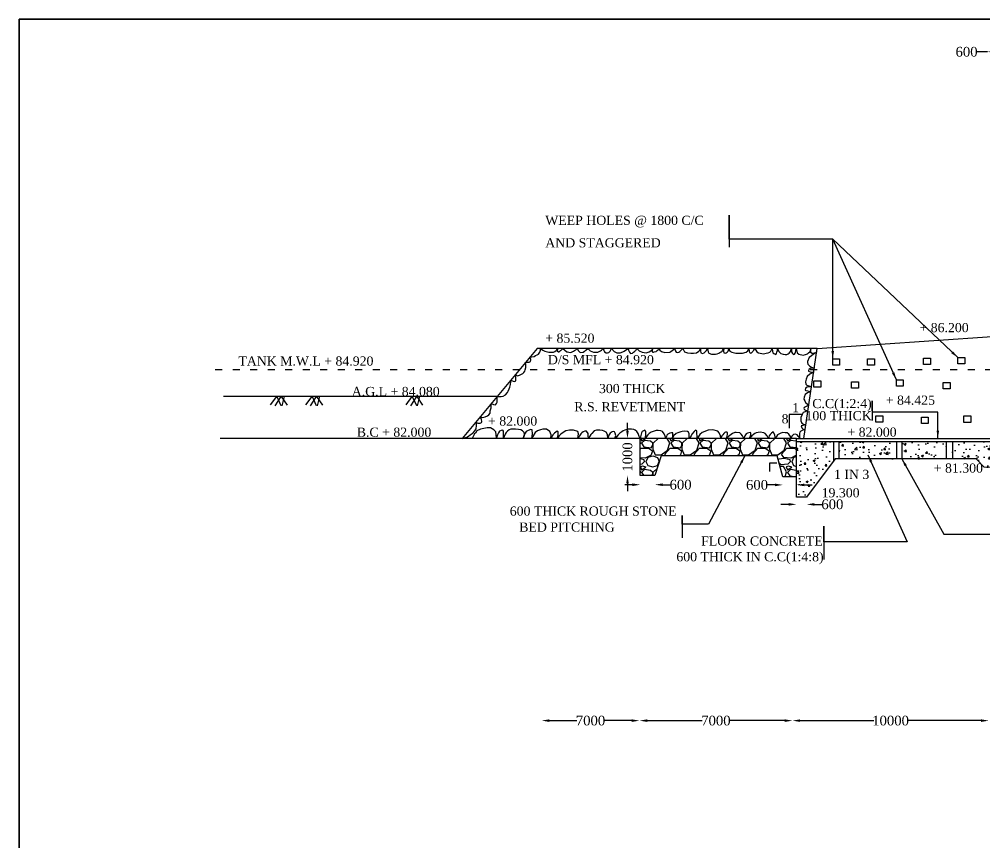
# Model space of a CAD drawing. Header units: millimetres. Extents: x -109570 to 262268, y -246061 to 108364.
# Drawn here: x -1065 to 48583, y 65900 to 108246 of the extents above; entities that cross this region are included whole.
import ezdxf

# ---------------------------------------------------------------- set-up
doc = ezdxf.new("R2010")
doc.units = ezdxf.units.MM
doc.header["$MEASUREMENT"] = 0
doc.header["$PDMODE"] = 33
doc.header["$PDSIZE"] = 500
doc.linetypes.add('ACAD_ISO03W100', pattern=[30, 12, -18])
for name, color, linetype in [('DIM', 5, 'Continuous'), ('DOT LINE', 3, 'ACAD_ISO03W100'), ('DWG. LINE', 1, 'Continuous'), ('HATCH', 2, 'Continuous'), ('TEXT', 7, 'Continuous'), ('TITLE', 7, 'Continuous')]:
    doc.layers.add(name, color=color, linetype=linetype)
doc.styles.get("Standard").update_dxf_attribs({"font": 'TIMES.TTF', "height": 500})
doc.dimstyles.get("Standard").update_dxf_attribs({"dimtxt": 500, "dimasz": 400, "dimexe": 0.18, "dimexo": 0.0625, "dimgap": 0.09, "dimtad": 0, "dimdec": 0, "dimzin": 0, "dimdsep": 46, "dimtxsty": 'Standard', "dimcen": 0.09, "dimse1": 1, "dimse2": 1, "dimclrd": 5, "dimclre": 5, "dimclrt": 4, "dimadec": 0, "dimazin": 0, "dimtfac": 1, "dimtdec": 0, "dimtofl": 0, "dimtmove": 0, "dimatfit": 3, "dimfxl": 1, "dimtolj": 1, "dimtzin": 0, "dimarcsym": 0})
pattern_1 = [(50, (0, 0), (1075.89, -94.128), [112.5, -1237.5]), (355, (0, 0), (-208.127, 1128.288), [90, -990]), (100.4514, (89.7, -7.8), (867.764, 1034.159), [95.61, -1051.713]), (46.1842, (0, 300), (1600.862, -248.279), [168.75, -1856.25]), (96.6356, (133.4, 279.3), (1401.994, 1461.177), [143.415, -1577.57]), (351.1842, (0, 300), (1401.993, 1461.178), [135, -1485]), (21, (150, 225), (895.3606, -603.928), [112.5, -1237.5]), (326, (150, 225), (364.973, 1087.725), [90, -990]), (71.4514, (224.6, 174.7), (1260.334, 483.796), [95.61, -1051.713]), (37.5, (0, 0), (18.2398, 499.3408), [0, -978, 0, -1005, 0, -993.75]), (7.5, (0, 0), (394.6043, 591.6176), [0, -573, 0, -955.5, 0, -378.75]), (327.5, (-334.5, 0), (800.7337, -33.8323), [0, -375, 0, -1170, 0, -1552.5]), (317.5, (-484.5, 0), (874.7793, 150.1575), [0, -487.5, 0, -777, 0, -1102.5])]

# ---------------------------------------------------------------- blocks, each defined once
blk = doc.blocks.new('*D2')
at = {"layer": 'Defpoints', "color": 0}
for p in [(30212, 86692), (30869, 86692), (30869, 84778)]:
    blk.add_point(p, dxfattribs=at)
at = {"layer": 'DIM', "color": 5, "lineweight": -2}
for p, q in [((30212, 87092), (30212, 87492)), ((30212, 84378), (30212, 83978))]:
    blk.add_line(p, q, dxfattribs=at)
at = {"layer": 'DIM', "color": 5}
for points in [[(30146, 87092), (30279, 87092), (30212, 86692)], [(30146, 84378), (30279, 84378), (30212, 84778)]]:
    blk.add_solid(points, dxfattribs=at)
at = {"layer": 'DIM', "color": 4, "insert": (30212, 85735), "char_height": 500, "attachment_point": 5, "rotation": 90}
blk.add_mtext('\\A1;1000', dxfattribs=at)
blk = doc.blocks.new('*D3')
at = {"layer": 'Defpoints', "color": 0}
for p in [(30869, 84778), (31618, 84778), (31618, 84311)]:
    blk.add_point(p, dxfattribs=at)
at = {"layer": 'DIM', "color": 5, "lineweight": -2}
for p, q in [((30469, 84311), (30069, 84311)), ((32018, 84311), (32418, 84311))]:
    blk.add_line(p, q, dxfattribs=at)
at = {"layer": 'DIM', "color": 5}
for points in [[(30469, 84378), (30469, 84244), (30869, 84311)], [(32018, 84378), (32018, 84244), (31618, 84311)]]:
    blk.add_solid(points, dxfattribs=at)
at = {"layer": 'DIM', "color": 4, "insert": (32943, 84311), "char_height": 500, "attachment_point": 5}
blk.add_mtext('\\A1;600', dxfattribs=at)
blk = doc.blocks.new('*D4')
at = {"layer": 'Defpoints', "color": 0}
for p in [(38199, 84716), (38903, 84716), (38903, 84301)]:
    blk.add_point(p, dxfattribs=at)
at = {"layer": 'DIM', "color": 5, "lineweight": -2}
for p, q in [((37799, 84301), (37399, 84301)), ((39303, 84301), (39703, 84301))]:
    blk.add_line(p, q, dxfattribs=at)
at = {"layer": 'DIM', "color": 5}
for points in [[(37799, 84368), (37799, 84234), (38199, 84301)], [(39303, 84368), (39303, 84234), (38903, 84301)]]:
    blk.add_solid(points, dxfattribs=at)
at = {"layer": 'DIM', "color": 4, "insert": (36875, 84301), "char_height": 500, "attachment_point": 5}
blk.add_mtext('\\A1;600', dxfattribs=at)
blk = doc.blocks.new('*D5')
at = {"layer": 'Defpoints', "color": 0}
for p in [(38903, 83674), (39425, 83674), (39425, 83300)]:
    blk.add_point(p, dxfattribs=at)
at = {"layer": 'DIM', "color": 5, "lineweight": -2}
for p, q in [((38503, 83300), (38103, 83300)), ((39825, 83300), (40225, 83300))]:
    blk.add_line(p, q, dxfattribs=at)
at = {"layer": 'DIM', "color": 5}
for points in [[(38503, 83366), (38503, 83233), (38903, 83300)], [(39825, 83366), (39825, 83233), (39425, 83300)]]:
    blk.add_solid(points, dxfattribs=at)
at = {"layer": 'DIM', "color": 4, "insert": (40750, 83300), "char_height": 500, "attachment_point": 5}
blk.add_mtext('\\A1;600', dxfattribs=at)
blk = doc.blocks.new('*D18')
at = {"layer": 'Defpoints', "color": 0}
for p in [(48732, 106596), (49738, 106596), (49738, 106575)]:
    blk.add_point(p, dxfattribs=at)
at = {"layer": 'DIM', "color": 5, "lineweight": -2}
for p, q in [((48732, 106575), (48176, 106575)), ((49338, 106575), (49132, 106575))]:
    blk.add_line(p, q, dxfattribs=at)
at = {"layer": 'DIM', "color": 5}
for points in [[(49132, 106641), (49132, 106508), (48732, 106575)], [(49338, 106641), (49338, 106508), (49738, 106575)]]:
    blk.add_solid(points, dxfattribs=at)
at = {"layer": 'DIM', "color": 4, "insert": (47651, 106575), "char_height": 500, "attachment_point": 5}
blk.add_mtext('\\A1;600', dxfattribs=at)
blk = doc.blocks.new('*D29')
at = {"layer": 'Defpoints', "color": 0}
for p in [(25798, 72073), (30826, 72178), (30826, 72073)]:
    blk.add_point(p, dxfattribs=at)
at = {"layer": 'DIM', "color": 5, "lineweight": -2}
for p, q in [((26198, 72178), (27600, 72178)), ((30426, 72178), (29023, 72178))]:
    blk.add_line(p, q, dxfattribs=at)
at = {"layer": 'DIM', "color": 5}
for points in [[(26198, 72244), (26198, 72111), (25798, 72178)], [(30426, 72244), (30426, 72111), (30826, 72178)]]:
    blk.add_solid(points, dxfattribs=at)
at = {"layer": 'DIM', "color": 4, "insert": (28312, 72178), "char_height": 500, "attachment_point": 5}
blk.add_mtext('\\A1;7000', dxfattribs=at)
blk = doc.blocks.new('*D30')
at = {"layer": 'Defpoints', "color": 0}
for p in [(30826, 72073), (38693, 72178), (38693, 71961)]:
    blk.add_point(p, dxfattribs=at)
at = {"layer": 'DIM', "color": 5, "lineweight": -2}
for p, q in [((31226, 72178), (34048, 72178)), ((38293, 72178), (35471, 72178))]:
    blk.add_line(p, q, dxfattribs=at)
at = {"layer": 'DIM', "color": 5}
for points in [[(31226, 72244), (31226, 72111), (30826, 72178)], [(38293, 72244), (38293, 72111), (38693, 72178)]]:
    blk.add_solid(points, dxfattribs=at)
at = {"layer": 'DIM', "color": 4, "insert": (34760, 72178), "char_height": 500, "attachment_point": 5}
blk.add_mtext('\\A1;7000', dxfattribs=at)
blk = doc.blocks.new('*D31')
at = {"layer": 'Defpoints', "color": 0}
for p in [(48792, 72178), (38693, 71961), (48792, 71943)]:
    blk.add_point(p, dxfattribs=at)
at = {"layer": 'DIM', "color": 5, "lineweight": -2}
for p, q in [((39093, 72178), (42876, 72178)), ((48392, 72178), (44609, 72178))]:
    blk.add_line(p, q, dxfattribs=at)
at = {"layer": 'DIM', "color": 5}
for points in [[(39093, 72244), (39093, 72111), (38693, 72178)], [(48392, 72244), (48392, 72111), (48792, 72178)]]:
    blk.add_solid(points, dxfattribs=at)
at = {"layer": 'DIM', "color": 4, "insert": (43743, 72178), "char_height": 500, "attachment_point": 5}
blk.add_mtext('\\A1;10000', dxfattribs=at)

msp = doc.modelspace()

# ---------------------------------------------------------------- hatches: boundary and pattern name
at = {"layer": 'HATCH'}
h = msp.add_hatch(dxfattribs=at)
h.set_pattern_fill('GRAVEL', color=256, scale=1500, style=0)
h.set_pattern_definition([(228.0128, (1080, 1500), (-11999.99735, -13500.00201), [201.804, -19978.632]), (184.9697, (945, 1350), (18000.001577, 1499.98696), [346.302, -34283.887]), (132.5104, (600, 1320), (14999.98608, -16500.01301), [244.182, -24174.048]), (267.2737, (15, 945), (1499.994027, 30000.00044), [315.357, -31220.337]), (292.8337, (0, 630), (-7500.01486, 17999.99462), [309.233, -30614.06]), (357.2737, (120, 345), (-30000.00044, 1499.994027), [315.357, -31220.337]), (37.6942, (435, 330), (-19500.011018, -14999.985608), [417.043, -41287.274]), (72.2553, (765, 585), (10500.016144, 32999.994347), [393.732, -38979.482]), (121.4296, (885, 960), (-12000.01235, 19499.992555), [316.425, -31326.11]), (175.2364, (720, 1230), (16500.00142, -1499.9873), [361.248, -17701.144]), (222.3974, (360, 1260), (-18000.011027, -16499.988123), [467.172, -46250.062]), (138.8141, (1500, 930), (-10500.00442, 8999.99597), [159.452, -15785.766]), (171.4692, (1380, 1035), (19499.99743, -3000.011865), [303.356, -30032.267]), (225, (1080, 1080), (-2e-13, -1500), [212.131, -1909.188]), (203.1986, (975, 1260), (7499.9996, 3000.002), [114.237, -11309.423]), (291.8014, (870, 1215), (-1499.9999, 4500.0004), [161.554, -7916.193]), (30.9638, (930, 1065), (4499.997, 3000.0037), [262.394, -8484.034]), (161.5651, (1155, 1200), (3000.0007, -1499.9976), [189.737, -4553.68]), (16.3895, (0, 1215), (15000.0033, 4499.989065), [265.8, -26314.268]), (70.3462, (255, 1290), (-5999.99287, -16500.0032), [222.992, -22076.112]), (293.1986, (1155, 1500), (-3000.002, 7499.9996), [228.472, -11195.187]), (343.6105, (1245, 1290), (-15000.0033, 4499.989065), [265.8, -26314.268]), (339.444, (0, 285), (-7500.00277, 2999.994), [256.32, -12559.686]), (294.7751, (240, 195), (-7499.98828, 16500.00513), [214.767, -21261.964]), (66.8014, (1170, 0), (3000.002, 7499.9996), [228.472, -11195.187]), (17.354, (1260, 210), (-19500.00303, -5999.99175), [251.446, -24893.136]), (69.444, (435, 0), (-2999.994, -7500.00277), [128.16, -12687.846]), (101.3099, (1080, 0), (-1499.99645, 6000.0011), [76.485, -7572.043]), (165.9638, (1065, 75), (4500.0008, -1499.9971), [309.233, -5875.425]), (186.009, (765, 150), (14999.999626, 1499.998976), [286.575, -28370.885]), (303.6901, (930, 930), (-1500.002, 2999.9993), [216.333, -5191.993]), (353.1572, (1050, 750), (25499.99905, -3000.011997), [377.691, -37391.344]), (60.9454, (1425, 705), (-6000.00004, -10500.00058), [154.434, -15289.01]), (90, (1500, 840), (-1500, 1500), [90, -1410]), (120.2564, (735, 195), (5999.99233, -10500.00368), [208.386, -20630.28]), (48.0128, (630, 375), (11999.99735, 13500.00201), [403.608, -19776.828]), (0, (900, 675), (1500, 1500), [390, -1110]), (325.3048, (1290, 675), (-14999.99139, 10500.01291), [237.171, -23479.911]), (254.0546, (1485, 540), (-1499.99983, -6000.0002), [218.403, -10701.762]), (207.646, (1425, 330), (-28499.99371, -15000.01157), [355.598, -35204.211]), (175.4261, (1110, 165), (-19500.000837, 1499.9922), [376.199, -37243.611])])
h.paths.add_polyline_path([(38903.2, 86692.4), (30868.9, 86692.4), (30868.9, 84777.9), (31618.4, 84777.9), (31942.6, 85798.4), (37915.7, 85798.4), (38199.3, 84715.7), (38903.2, 84715.7)])
h = msp.add_hatch(dxfattribs=at)
h.set_pattern_fill('AR-CONC', color=256, scale=150, style=0)
h.set_pattern_definition(pattern_1)
h.paths.add_polyline_path([(40806.1, 86528.8), (38903.2, 86528.8), (38903.2, 83673.8), (39425.1, 83673.8), (40806.1, 85516.2)])
h = msp.add_hatch(dxfattribs=at)
h.set_pattern_fill('AR-CONC', color=256, scale=150, style=0)
h.set_pattern_definition(pattern_1)
h.paths.add_polyline_path([(44040.3, 86528.8), (41075.3, 86528.8), (41075.3, 85640.9), (44040.3, 85640.9)])
h.paths.add_polyline_path([(46609.2, 86528.8), (44325.9, 86528.8), (44325.9, 85640.9), (46609.2, 85640.9)])
h.paths.add_polyline_path([(48970.1, 86528.8), (46932.3, 86528.8), (46932.3, 85640.9), (48148.9, 85640.9), (48553.4, 85210.7), (48970.1, 85196.5)])

# ---------------------------------------------------------------- linework, layer by layer
at = {"layer": 'DIM'}
for points in [[(35434.6, 96932.8), (35434.6, 98171.5), (35434.6, 96534.5)], [(42800.2, 88104.9), (42800.2, 88630.6), (42800.2, 87609.4)], [(33028.8, 82284.1), (33028.8, 82721.1), (33028.8, 81582.6)], [(40309.9, 81380.5), (40309.9, 82172.1), (40309.9, 80464.2)]]:
    msp.add_lwpolyline(points, dxfattribs=at)
at = {"layer": 'DOT LINE', "ltscale": 30}
msp.add_lwpolyline([(48970.1, 90221.3), (8698.1, 90221.3)], dxfattribs=at)
at = {"layer": 'DWG. LINE'}
for p, q in [((38903.2, 83673.8), (38903.2, 86692.4)), ((38903.2, 86692.4), (48970.1, 86692.4)), ((38903.2, 86528.8), (48970.1, 86528.8)), ((40899.7, 85640.9), (39425.1, 83673.8)), ((48148.9, 85640.9), (40899.7, 85640.9)), ((48553.4, 85210.7), (48148.9, 85640.9)), ((74940.7, 84313.6), (48553.4, 85210.7)), ((39425.1, 83673.8), (38903.2, 83673.8))]:
    msp.add_line(p, q, dxfattribs=at)
for points in [[(39973.8, 91309.7), (48970.1, 91932.3), (50118.2, 91932.3)], [(39284.5, 86692.4), (39973.8, 91309.7), (25561.1, 91309.7), (21710.8, 86692.4)], [(23513.3, 88854), (9438.1, 88854)], [(39198.4, 87927), (38523.3, 87927), (38523.3, 87220)], [(38903.2, 86692.4), (9267.5, 86692.4)], [(38903.2, 84715.7), (38199.3, 84715.7), (37915.7, 85798.4), (31942.6, 85798.4), (31618.4, 84777.9), (30868.9, 84777.9), (30868.9, 86692.4)], [(40806.1, 86528.8), (40806.1, 85516.2)], [(41075.3, 86528.8), (41075.3, 85640.9)], [(44040.3, 86528.8), (44040.3, 85640.9)], [(44325.9, 86528.8), (44325.9, 85640.9)], [(46609.2, 86528.8), (46609.2, 85640.9)], [(46932.3, 86528.8), (46932.3, 85640.9)], [(37897.9, 85418.8), (37523.3, 85418.8), (37523.3, 84986.3)]]:
    msp.add_lwpolyline(points, dxfattribs=at)
at = {"layer": 'HATCH'}
for points in [[(21710.8, 86692.4), (21945.9, 86756.5), (22028.7, 86815.2), (22127.4, 86879.2), (22282.2, 86977.8), (22367.8, 87079.9), (22394.5, 87133.2), (22426.5, 87178.5), (22437.2, 87242.5), (22445.2, 87306.5), (22447.8, 87426.5), (22413.5, 87535.1), (22512.2, 87475), (22634.9, 87475), (22699, 87507), (22720.3, 87544.3), (22709.6, 87680.3), (22691, 87715), (22637.8, 87804.1), (22766.1, 87768.8), (22896.8, 87803.5), (23016.9, 87856.8), (23081, 87899.5), (23153, 87990.1), (23158.4, 88112.8), (23204, 88262.9), (23204, 88382.9), (23201.5, 88480.1), (23324.4, 88434), (23420.5, 88426), (23476.6, 88482), (23505.9, 88551.4), (23511.3, 88628.7), (23513.9, 88676.7), (23513.9, 88740.6), (23513.3, 88854), (23647.9, 88850.8), (23719.9, 88856.1), (23816, 88861.4), (23946.8, 88936.1), (24048.2, 89048.1), (24080.2, 89125.4), (24130.9, 89234.7), (24154.9, 89322.7), (24195.5, 89457), (24206.1, 89603.6), (24213, 89693), (24329.1, 89631.1), (24403.8, 89620.5), (24465.2, 89649.8), (24465.2, 89721.8), (24465.2, 89801.8), (24465.2, 89847.1), (24438.8, 89963.8), (24577.5, 89914.4), (24689.6, 89954.4), (24823, 90031.8), (24879.1, 90085.1), (24927.1, 90151.7), (24959.1, 90223.7), (24986.1, 90333.8), (24986.1, 90427.1), (24986.1, 90517.7), (24974.2, 90605.8), (25154.4, 90617.2), (25218.5, 90654.5), (25242.5, 90729.1), (25242.5, 90758.5), (25192.3, 90867.4), (25408.1, 90905.7), (25485.5, 90948.3), (25576.2, 90991), (25629.6, 91028.3), (25704.3, 91129.6), (25739, 91225.6), (25747, 91309.7), (25853.7, 91230.9), (25960.5, 91177.6), (26163.3, 91135), (26403.5, 91132.3), (26483.6, 91169.6), (26536.9, 91206.9), (26577, 91241.6), (26625, 91309.7), (26600.3, 91198.3), (26658.4, 91142.1), (26688.3, 91147.7), (26733.3, 91183.3), (26765.2, 91207.7), (26795.2, 91226.4), (26887, 91309.7), (27095.4, 91144.1), (27125.4, 91140.3), (27267.8, 91110.4), (27329.7, 91131), (27393.4, 91155.3), (27429, 91181.5), (27483.3, 91213.3), (27552.6, 91252.6), (27584.5, 91275.1), (27616.3, 91309.7), (27690.1, 91190.9), (27755.6, 91131), (27817.5, 91114.1), (27933.6, 91129.1), (27997.4, 91172.1), (28040.5, 91204), (28074.2, 91232.1), (28175.4, 91309.7), (28297.9, 91200.1), (28472.2, 91132.7), (28592.1, 91119.6), (28685.8, 91119.6), (28755.1, 91166.4), (28824.4, 91196.3), (28871.3, 91235.7), (28923.8, 91280.6), (28951.9, 91309.7), (28988.2, 91235.6), (29036.9, 91140.1), (29113.7, 91093.3), (29186.8, 91085.8), (29250.5, 91106.4), (29288, 91149.5), (29318, 91185.1), (29336.7, 91209.4), (29383.5, 91309.7), (29519.1, 91164.6), (29672.7, 91099), (29832, 91099), (29980, 91140.2), (30045.6, 91183.3), (30113.1, 91222.6), (30242.4, 91309.7), (30259.6, 91224.5), (30308.3, 91127.1), (30368.2, 91067.2), (30471.3, 91076.6), (30529.4, 91119.6), (30581.9, 91157.1), (30615.6, 91190.8), (30639.9, 91218.8), (30699.9, 91309.7), (30807.4, 91202.1), (30974.1, 91125.3), (31165.3, 91095.3), (31332, 91140.3), (31412.6, 91190.8), (31476.3, 91245.1), (31498.8, 91309.7), (31481.9, 91196.4), (31478.2, 91145.9), (31513.8, 91123.4), (31551.3, 91123.4), (31586.9, 91140.3), (31684.3, 91170.2), (31733, 91205.8), (31789.2, 91243.2), (31826.7, 91309.7), (31872.5, 91222.7), (31962.4, 91168.4), (32129.2, 91116), (32389.6, 91125.3), (32436.5, 91160.9), (32573.3, 91260.1), (32652, 91309.7), (32669.7, 91211.4), (32722.2, 91121.6), (32795.3, 91102.9), (32845.9, 91121.6), (32896.4, 91159), (32962, 91207.7), (32990.1, 91239.5), (33052, 91309.7), (33144.6, 91142.1), (33296.3, 91086), (33478.1, 91069.1), (33607.4, 91069.1), (33766.7, 91100.9), (33886.6, 91179.6), (33914.7, 91211.4), (33963.4, 91309.7), (33966, 91190.8), (33992.2, 91091.6), (34067.2, 91059.8), (34155.3, 91087.8), (34219, 91157.1), (34250.8, 91192.7), (34323.9, 91309.7), (34359.8, 91151.3), (34402.9, 91082.1), (34530.3, 91018.4), (34738.3, 91018.4), (34830.1, 91040.9), (34905.1, 91078.3), (34953.8, 91106.4), (35025, 91149.5), (35079.3, 91185), (35101.8, 91209.4), (35171.1, 91309.7), (35149, 91171.9), (35169.6, 91091.4), (35229.6, 91072.7), (35282.1, 91087.7), (35332.6, 91121.4), (35383.2, 91175.7), (35405.7, 91237.5), (35424.5, 91309.7), (35483.2, 91177.6), (35586.3, 91119.6), (35783, 91069), (36022.8, 91069), (36124, 91069), (36313.3, 91121.4), (36397.6, 91196.3), (36455.7, 91309.7), (36466.3, 91183.2), (36483.1, 91117.7), (36520.6, 91089.6), (36552.5, 91082.1), (36593.7, 91087.7), (36625.5, 91119.6), (36655.5, 91158.9), (36683.6, 91194.4), (36711.7, 91231.9), (36769.8, 91309.7), (36856.4, 91153.3), (36946.3, 91089.6), (37216.1, 91041), (37349.2, 91078.4), (37454.1, 91095.3), (37529.1, 91130.8), (37590.9, 91187), (37654.6, 91309.7), (37664.4, 91173.8), (37688.7, 91095.2), (37733.7, 91052.1), (37848, 91012.8), (37878, 91067.1), (37898.6, 91128.9), (37921.1, 91205.7), (37932.3, 91309.7), (37996.7, 91158.9), (38105.4, 91065.3), (38227.1, 91020.3), (38319, 91005.4), (38408.9, 91007.2), (38472.6, 91035.3), (38528.8, 91070.9), (38605.7, 91185.1), (38615, 91220.6), (38643.1, 91309.7), (38653.1, 91147.7), (38696.2, 91059.7), (38743.1, 91011), (38793.6, 91027.9), (38840.5, 91069), (38861.1, 91134.6), (38874.2, 91188.8), (38893, 91309.7), (38937.9, 91099), (39029.7, 91020.4), (39245.2, 90975.4), (39361.4, 91001.6), (39462.6, 91044.7), (39528.2, 91089.6), (39582.5, 91145.8), (39620, 91216.9), (39638.7, 91309.7), (39620, 91216.9), (39630.3, 91132.4), (39705.2, 91083.8), (39791.4, 91076.3), (39825.1, 91087.5), (39945.7, 91121), (39770.8, 91029.5), (39680.8, 90945.2), (39557.2, 90851.6), (39470.7, 90655.9), (39468.8, 90588.5), (39483.8, 90511.7), (39575.6, 90425.6), (39673.1, 90362), (39823.6, 90303.8), (39666.9, 90308.9), (39612.5, 90282.7), (39561.9, 90252.7), (39537.6, 90221.3), (39524.5, 90179.7), (39530.1, 90146), (39606.9, 90108.6), (39640.6, 90104.8), (39700.6, 90104.8), (39793.7, 90103.3), (39588.2, 90000), (39447.3, 89871.2), (39396.3, 89742.5), (39363.4, 89598.7), (39381.4, 89484.9), (39444.3, 89431), (39540.2, 89389.1), (39681.3, 89350.7), (39456.1, 89328.1), (39372.2, 89280.2), (39372.2, 89280.2), (39348.2, 89172.4), (39393.2, 89154.4), (39492.1, 89139.4), (39644.4, 89103.1), (39462.1, 89040.6), (39351.2, 88950.8), (39291.3, 88807), (39279.3, 88714.2), (39330.7, 88632.4), (39369.7, 88545.6), (39453.6, 88470.7), (39540.1, 88404.9), (39395.9, 88329), (39336, 88299.1), (39291, 88287.1), (39276, 88224.2), (39291, 88191.3), (39333, 88164.3), (39375, 88143.3), (39495.2, 88103.9), (39249.3, 88031.8), (39198.4, 87927), (39123.4, 87768.3), (39135.4, 87597.6), (39186.4, 87468.8), (39264.3, 87417.9), (39387.5, 87382.3), (39240.4, 87360.2), (39144.5, 87342.2), (39177.5, 87231.5), (39243.4, 87162.6), (39350.2, 87132.8), (39237.4, 87114.7), (39132.5, 87063.8), (39078.6, 87006.9), (39063.6, 86944), (39060.6, 86839.2), (39063.6, 86764.3), (39093.6, 86692.4), (38937.7, 86884.1), (38844.8, 86914), (38754.9, 86899.1), (38691.9, 86845.2), (38670.9, 86800.3), (38620, 86692.4), (38593, 86791.3), (38518.1, 86914), (38422.2, 86970.9), (38323.3, 86973.9), (38206.4, 86988.9), (38097.1, 86958.9), (37923.3, 86878.1), (37872.3, 86794.2), (37821.4, 86692.4), (37791.4, 86863.1), (37746.4, 86979.9), (37707.5, 87027.8), (37611.5, 86955.9), (37545.6, 86893), (37497.6, 86818.2), (37461.7, 86692.4), (37401.7, 86818.2), (37293.8, 86937.9), (37224.9, 86979.9), (37033.1, 87012.8), (36838.2, 86985.9), (36757.3, 86937.9), (36691.4, 86890), (36607.4, 86824.2), (36484.6, 86692.4), (36551.5, 86868.7), (36563.5, 86940.6), (36536.5, 86997.5), (36455.6, 86982.5), (36377.7, 86961.6), (36320.7, 86922.6), (36281.8, 86871.7), (36248.8, 86829.8), (36197.9, 86692.4), (36128.9, 86826.8), (36063, 86916.6), (35982, 86976.5), (35808.2, 87000.5), (35736.3, 87000.5), (35613.4, 86952.6), (35550.4, 86898.7), (35400.6, 86793.9), (35307.7, 86692.4), (35339.4, 86814.9), (35357.4, 86913.7), (35357.4, 86997.5), (35318.4, 87021.5), (35252.5, 87009.5), (35213.5, 86988.6), (35159.5, 86937.7), (35111.6, 86877.8), (35072.6, 86820.9), (35009.7, 86692.4), (34997.7, 86829.9), (34931.7, 86985.6), (34859.8, 87060.4), (34596, 87132.3), (34359.3, 87108.3), (34053.5, 87000.5), (33933.6, 86886.8), (33804.7, 86692.4), (33792.8, 86808.9), (33771.8, 86946.6), (33771.8, 87060.4), (33717.8, 87108.3), (33633.9, 87039.5), (33529, 86913.7), (33481, 86832.9), (33388.1, 86692.4), (33389.3, 86847.9), (33389.3, 86925.8), (33344.3, 87021.6), (33299.4, 87048.6), (33119.5, 87063.5), (33020.6, 87051.6), (32948.7, 87027.6), (32804.8, 86970.7), (32714.9, 86943.8), (32586, 86824), (32520.1, 86692.4), (32541.1, 86853.9), (32544, 86934.8), (32544, 86976.7), (32544, 86976.7), (32481.1, 86976.7), (32382.2, 86955.7), (32295.3, 86907.8), (32295.3, 86907.8), (32241.3, 86859.9), (32211.3, 86791), (32187.4, 86725.2), (32187.4, 86725.2), (32177.7, 86692.4), (32147.7, 86812), (32096.7, 86934.7), (32009.8, 87045.5), (31925.9, 87087.5), (31794, 87096.4), (31680.1, 87096.4), (31431.3, 87018.6), (31323.4, 86952.7), (31263.5, 86871.9), (31188.6, 86797), (31113.6, 86692.4), (31149.6, 86865.9), (31155.6, 87042.5), (31110.6, 87120.4), (30966.8, 87039.5), (30930.8, 86985.6), (30909.8, 86904.8), (30882.8, 86770), (30868.9, 86692.4), (30809.1, 86784.5), (30755.1, 86946.2), (30689.2, 87042), (30605.2, 87116.9), (30539.3, 87149.8), (30416.4, 87167.8), (30245.6, 87167.8), (30068.7, 87122.9), (29990.8, 87078), (29921.9, 87030.1), (29817, 86961.2), (29733, 86871.4), (29607.1, 86724.6), (29562.2, 86692.4), (29621.5, 86844.6), (29576.5, 86961.4), (29549.6, 87027.3), (29504.6, 87048.3), (29426.7, 87036.3), (29369.7, 87000.4), (29315.8, 86955.4), (29258.8, 86865.6), (29207.9, 86692.4), (29177.9, 86889.6), (29123.9, 87006.3), (29019, 87066.2), (28923.1, 87096.2), (28794.2, 87117.1), (28611.4, 87117.1), (28497.5, 87078.2), (28377.6, 86952.4), (28332.7, 86898.5), (28278.7, 86811.7), (28212.8, 86692.4), (28196.3, 86823.8), (28184.3, 86952.5), (28100.3, 87060.3), (28013.4, 87060.3), (27938.5, 87027.4), (27872.5, 86982.5), (27806.6, 86934.6), (27743.7, 86820.8), (27695.7, 86724.9), (27653.7, 86692.4), (27695.7, 86919.6), (27656.7, 87054.3), (27431.9, 87123.2), (27225.1, 87123.2), (27039.3, 87078.3), (26901.4, 86988.5), (26778.5, 86904.6), (26697.6, 86823.8), (26604.7, 86692.4), (26641.3, 86856.7), (26647.3, 86949.6), (26650.2, 87036.4), (26650.2, 87036.4), (26599.3, 87069.3), (26533.4, 87006.5), (26458.4, 86955.5), (26389.5, 86901.6), (26320.5, 86772.9), (26278.6, 86692.4), (26281.6, 86880.7), (26215.6, 87042.4), (26041.8, 87159.2), (25865, 87168.2), (25733.1, 87129.2), (25586.2, 87081.3), (25463.3, 86988.5), (25352.4, 86790.8), (25289.5, 86692.4), (25319.4, 86934.6), (25316.4, 87126.2), (25250.5, 87153.2), (25109.6, 87099.3), (24998.7, 87051.4), (24950.8, 86958.5), (24920.8, 86889.7), (24842.9, 86692.4), (24920.8, 86889.7), (24892.2, 86991.6), (24820.3, 87087.4), (24721.4, 87129.4), (24604.5, 87156.3), (24454.6, 87162.3), (24331.7, 87162.3), (24214.8, 87159.3), (24133.9, 87132.4), (24038, 87072.5), (23972.1, 87000.6), (23918.1, 86913.8), (23864.2, 86797), (23831.2, 86692.4), (23840.2, 86931.7), (23840.2, 87063.5), (23798.2, 87123.4), (23717.3, 87105.4), (23630.4, 87060.5), (23579.4, 86985.6), (23525.5, 86880.8), (23471.5, 86725.1), (23444.5, 87030.5), (23339.6, 87138.3), (23165.8, 87237.2), (22991.9, 87240.2), (22657.9, 87159.2), (22463.1, 87078.4), (22388.2, 86964.6), (22346.2, 86919.7), (22232.3, 86692.4)], [(11860.7, 88413.1), (12170.7, 88854), (12390.7, 88388.1)], [(12100.7, 88363.2), (12405.6, 88854), (12705.6, 88408.1)], [(12450.6, 88363.2), (12570.6, 88854)], [(13678.1, 88413.1), (13988.1, 88854), (14208.1, 88388.1)], [(13918.1, 88363.2), (14223.1, 88854), (14523.1, 88408.1)], [(14268.1, 88363.2), (14388.1, 88854)], [(18830.2, 88413.1), (19140.1, 88854), (19360.1, 88388.1)], [(19070.1, 88363.2), (19375.1, 88854), (19675.1, 88408.1)], [(19420.1, 88363.2), (19540.1, 88854)]]:
    msp.add_lwpolyline(points, dxfattribs=at)
for points in [[(40768.4, 90780.1), (41122.2, 90780.1), (41122.2, 90452.5), (40768.4, 90452.5)], [(42564.6, 90780.1), (42918.4, 90780.1), (42918.4, 90452.5), (42564.6, 90452.5)], [(45439, 90823.4), (45792.8, 90823.4), (45792.8, 90495.8), (45439, 90495.8)], [(47199.7, 90848.2), (47553.5, 90848.2), (47553.5, 90520.6), (47199.7, 90520.6)], [(39796, 89661.7), (40149.8, 89661.7), (40149.8, 89334.1), (39796, 89334.1)], [(41733.8, 89599.7), (42087.6, 89599.7), (42087.6, 89272.1), (41733.8, 89272.1)], [(44043.7, 89700.4), (44397.5, 89700.4), (44397.5, 89372.8), (44043.7, 89372.8)], [(46455.7, 89572.3), (46809.5, 89572.3), (46809.5, 89244.7), (46455.7, 89244.7)], [(42993.2, 87849.7), (43347, 87849.7), (43347, 87522.1), (42993.2, 87522.1)], [(45327.6, 87784.6), (45681.3, 87784.6), (45681.3, 87457), (45327.6, 87457)], [(47509.8, 87846.5), (47863.6, 87846.5), (47863.6, 87518.9), (47509.8, 87518.9)]]:
    msp.add_lwpolyline(points, close=True, dxfattribs=at)
at = {"layer": 'TITLE', "lineweight": 35}
msp.add_lwpolyline([(-1064.9, 108246.2), (262267.9, 108246.2), (262267.9, 3748.5), (-1064.9, 3748.5)], close=True, dxfattribs=at)

# ---------------------------------------------------------------- texts
at = {"layer": 'TEXT'}
for s, p in [('WEEP HOLES @ 1800 C/C', (25984.6, 97674.1)), ('AND STAGGERED', (25984.6, 96517.9)), ('+ 86.200', (45230.1, 92156.2)), ('+ 85.520', (25984.6, 91613.7)), ('TANK M.W.L + 84.920', (10201.7, 90437)), ('D/S MFL + 84.920', (26120, 90507.2)), ('300 THICK', (28745.8, 89023.1)), ('A.G.L + 84.080', (16033.9, 88871.4)), ('+ 84.425', (43498.6, 88423.6)), ('R.S. REVETMENT', (27476.9, 88087)), ('1', (38685.4, 88039.3)), ('C.C(1:2:4)', (39716.3, 88251)), ('8', (38139.1, 87465.5)), ('100 THICK', (39367.3, 87628.4)), ('  + 82.000', (22686.4, 87350.7)), ('B.C + 82.000', (16291.3, 86777.6)), ('+ 82.000', (41523.7, 86781.6)), ('+ 81.300', (45964, 84933.6)), ('1 IN 3', (40833.3, 84607.4)), ('19.300', (40197, 83662.1)), ('600 THICK ROUGH STONE', (24158.9, 82720.6)), ('BED PITCHING', (24644.9, 81897.3)), ('FLOOR CONCRETE', (34003.3, 81180.4)), ('600 THICK IN C.C(1:4:8)', (32727.1, 80372.2))]:
    msp.add_text(s, height=470, dxfattribs=at).set_placement(p)

# ---------------------------------------------------------------- dimensions: what is measured, and where the dimension line sits
at = {"layer": 'DIM'}
for base, p1, p2, picture, middle in [((49737.6, 106574.8), (48731.9, 106595.7), (49737.6, 106595.7), '*D18', (47651, 106574.8)), ((38903.2, 84300.9), (38199.3, 84715.7), (38903.2, 84715.7), '*D4', (36874.5, 84300.9))]:
    dim = msp.add_linear_dim(base=base, p1=p1, p2=p2, text='600', dimstyle='Standard', dxfattribs=at)
    dim.commit()
    dim.dimension.update_dxf_attribs({"geometry": picture, "text_midpoint": middle, "dimtype": 160})
dim = msp.add_linear_dim(base=(30212.4, 86692.4), p1=(30868.9, 84777.9), p2=(30868.9, 86692.4), angle=90, text='1000', dimstyle='Standard', dxfattribs=at)
dim.commit()
dim.dimension.update_dxf_attribs({"geometry": '*D2', "text_midpoint": (30212.4, 85735.2)})
for base, p1, p2, picture, middle in [((31618.4, 84310.9), (30868.9, 84777.9), (31618.4, 84777.9), '*D3', (32943.2, 84310.9)), ((39425.1, 83299.8), (38903.2, 83673.8), (39425.1, 83673.8), '*D5', (40749.9, 83299.8))]:
    dim = msp.add_linear_dim(base=base, p1=p1, p2=p2, text='600', dimstyle='Standard', dxfattribs=at)
    dim.commit()
    dim.dimension.update_dxf_attribs({"geometry": picture, "text_midpoint": middle})
dim = msp.add_aligned_dim(p1=(25797.7, 72073.4), p2=(30826.1, 72073.4), distance=104.1, text='7000', dimstyle='Standard', dxfattribs=at)
dim.commit()
dim.dimension.update_dxf_attribs({"geometry": '*D29', "text_midpoint": (28311.9, 72177.5)})
for base, p1, p2, text, picture, middle in [((38693.3, 72177.5), (30826.1, 72073.4), (38693.3, 71961.2), '7000', '*D30', (34759.7, 72177.5)), ((48792.1, 72177.5), (38693.3, 71961.2), (48792.1, 71943.3), '10000', '*D31', (43742.7, 72177.5))]:
    dim = msp.add_linear_dim(base=base, p1=p1, p2=p2, angle=180, text=text, dimstyle='Standard', override={"dimtmove": 1}, dxfattribs=at)
    dim.commit()
    dim.dimension.update_dxf_attribs({"geometry": picture, "text_midpoint": middle})

# ---------------------------------------------------------------- leaders
for points in [[(40768.4, 90780.1), (40773.4, 96932.8), (35434.6, 96932.8)], [(47199.7, 90848.2), (40773.4, 96932.8)], [(44043.7, 89700.4), (40773.4, 96932.8)], [(46173, 86692.4), (46173, 88037.4), (42800.2, 88035.3)], [(36254.2, 85798.4), (34375.9, 82284.1), (33028.8, 82284.1)], [(42578, 85854.7), (44590.6, 81380.5), (40309.9, 81380.5)], [(44325.9, 85640.9), (46476.5, 81759.9), (49974.1, 81759.9)]]:
    msp.add_leader(points, dimstyle='Standard', override={"dimgap": 0.09, "dimtad": 0}, dxfattribs=at)

doc.saveas('drawing.dxf')
